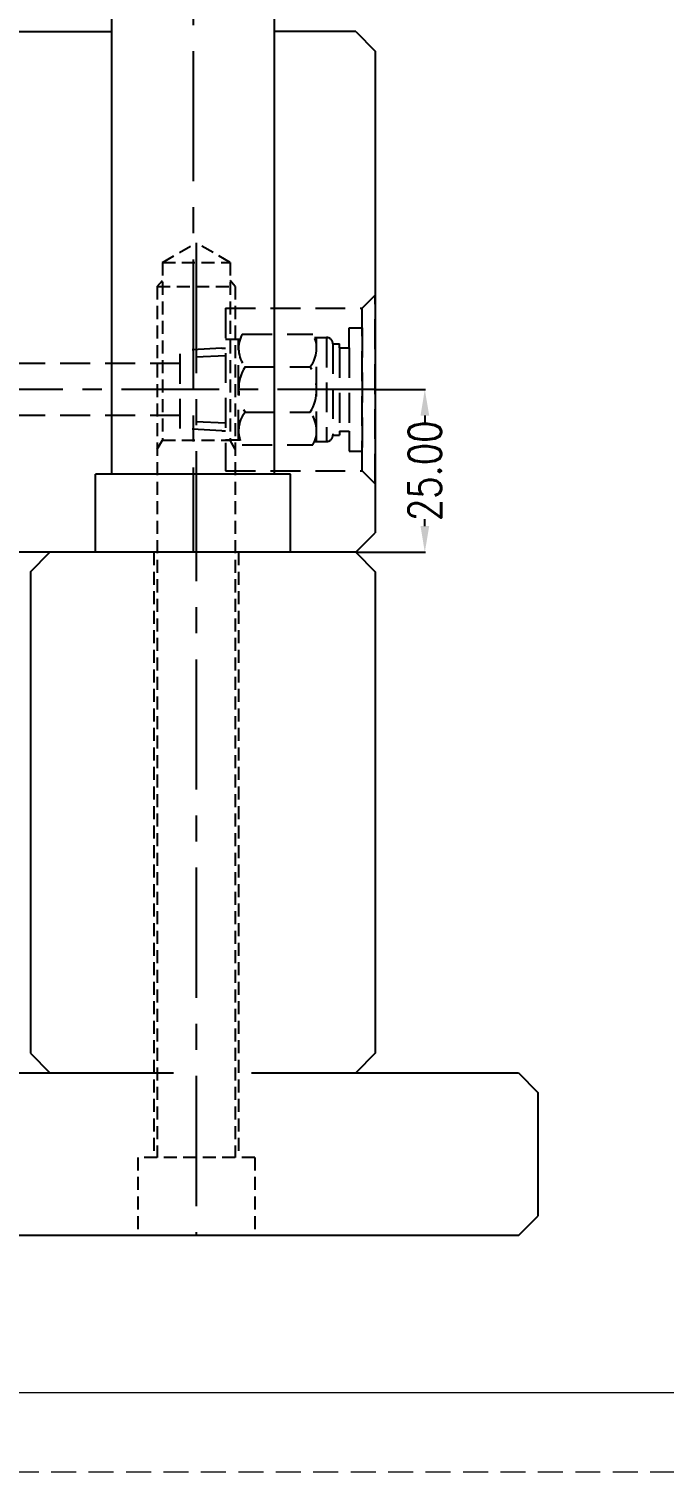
# Model space of a CAD drawing. Header units: millimetres. Extents: x 30214 to 31354, y -22640 to -21834.
# Drawn here: x 30863.5 to 30961.2, y -22640.3 to -22418.6 of the extents above; entities that cross this region are included whole.
import ezdxf

# ---------------------------------------------------------------- set-up
doc = ezdxf.new("R2010")
doc.units = ezdxf.units.MM
doc.header["$LTSCALE"] = 8
for name, pattern in [('CENTER', [2, 1.25, -0.25, 0.25, -0.25]), ('DASHED', [0.75, 0.5, -0.25]), ('HIDDEN', [0.375, 0.25, -0.125])]:
    doc.linetypes.add(name, pattern=pattern)
doc.layers.get('DEFPOINTS').update_dxf_attribs({"color": 6})
doc.layers.add('CL', color=1, linetype='Continuous')
doc.layers.add('WT', color=4, linetype='Continuous')
doc.layers.add('dim', color=3, linetype='Continuous', lineweight=15)
doc.layers.add('MBOM-ASSIS-LAYER', color=71, linetype='Continuous', lineweight=9)
doc.styles.get("Standard").update_dxf_attribs({"font": 'txt.shx', "width": 0.8, "bigfont": 'chineset.shx'})
doc.dimstyles.new('副本副本ISO-25', dxfattribs={"dimtxt": 5, "dimasz": 4, "dimexe": 0.1, "dimexo": 0.1, "dimgap": 0.1, "dimtad": 0, "dimzin": 1, "dimdsep": 46, "dimtxsty": 'Standard', "dimcen": 0, "dimclrd": 3, "dimclre": 3, "dimclrt": 3, "dimadec": 1, "dimazin": 0, "dimtfac": 1, "dimtofl": 0, "dimtmove": 0, "dimatfit": 0, "dimfxl": 0, "dimarcsym": 0})

# ---------------------------------------------------------------- blocks, each defined once
blk = doc.blocks.new('20100617.142056')
at = {"layer": 'MBOM-ASSIS-LAYER'}
blk.add_line((-12.7, 12.7), (-1176.3, 12.7), dxfattribs=at)
at = {"layer": 'MBOM-ASSIS-LAYER', "linetype": 'DASHED'}
blk.add_line((0, 0), (-1189, 0), dxfattribs=at)
blk = doc.blocks.new('*D27482')
at = {"layer": 'DEFPOINTS', "color": 0}
for p in [(30916.77, -22473.98), (30924.39, -22473.98), (30913.77, -22498.98)]:
    blk.add_point(p, dxfattribs=at)
at = {"layer": 'dim', "color": 3, "lineweight": -2}
for p, q in [((30916.87, -22473.98), (30924.49, -22473.98)), ((30924.39, -22477.98), (30924.39, -22479.05)), ((30924.39, -22494.98), (30924.39, -22493.91)), ((30913.87, -22498.98), (30924.49, -22498.98))]:
    blk.add_line(p, q, dxfattribs=at)
at = {"layer": 'dim', "color": 3}
for points in [[(30925.06, -22477.98), (30923.73, -22477.98), (30924.39, -22473.98)], [(30923.73, -22494.98), (30925.06, -22494.98), (30924.39, -22498.98)]]:
    blk.add_solid(points, dxfattribs=at)
at = {"layer": 'dim', "color": 3, "insert": (30924.39, -22486.48), "char_height": 5, "attachment_point": 5, "rotation": 90}
blk.add_mtext('25.00', dxfattribs=at)
blk = doc.blocks.new('20160903.151524')
at = {"layer": 'WT', "color": 125, "linetype": 'HIDDEN', "ltscale": 2.3}
for p, q in [((-6.35, 23.56), (-6.01, 30)), ((-6.01, 30), (6.01, 30)), ((-5.19, 23), (-4.82, 30)), ((5.19, 23), (4.82, 30)), ((6.35, 23.56), (6.01, 30)), ((12.5, 23), (-12.5, 23)), ((-12.5, 23), (-12.5, 2)), ((-7.75, 23), (-7.75, 20.77)), ((-6.35, 23.56), (-6.35, 23)), ((6.35, 23.56), (6.35, 23)), ((7.75, 23), (7.75, 20.77)), ((12.5, 23), (12.5, 2)), ((-8.5, 20.43), (-8.5, 9.57)), ((-7.75, 21), (7.75, 21)), ((-3.5, 20.01), (-3.5, 9.99)), ((3.5, 20.01), (3.5, 9.99)), ((8.5, 20.43), (8.5, 9.57)), ((-8, 9.33), (-8, 7.51)), ((-8, 9), (8, 9)), ((8, 9.33), (8, 7.51)), ((8, 7.51), (-8, 7.51)), ((7, 6.51), (-7, 6.51)), ((-7, 6.51), (-7, 5.51)), ((-6.4, 5.51), (-7, 5.51)), ((-6.4, 5.51), (-7, 5.51)), ((6.4, 5.51), (-6.4, 5.51)), ((-6.4, 5.51), (-6.4, 4.01)), ((6.4, 5.51), (6.4, 4.01)), ((6.4, 5.51), (7, 5.51)), ((6.4, 5.51), (7, 5.51)), ((7, 6.51), (7, 5.51)), ((-9.5, 4.01), (-9.5, 2)), ((-6.4, 4.01), (-9.5, 4.01)), ((6.4, 4.01), (-6.4, 4.01)), ((6.4, 4.01), (9.5, 4.01)), ((9.5, 4.01), (9.5, 2)), ((-12.5, 2), (-14.5, 0)), ((-14.5, 0), (14.5, 0)), ((-12.5, 2), (12.5, 2)), ((9.5, 2), (-9.5, 2)), ((12.5, 2), (14.5, 0))]:
    blk.add_line(p, q, dxfattribs=at)
at = {"layer": 'WT', "color": 125, "linetype": 'CENTER', "ltscale": 1.5}
blk.add_line((0, 0), (0, 30), dxfattribs=at)
at = {"layer": 'WT', "color": 125, "linetype": 'HIDDEN', "ltscale": 2.3}
for centre, radius, start, end in [((-6.32, 16.53), 4.47, 50.9817, 119.248), ((0, 14.34), 6.66, 58.3016, 121.6984), ((6.32, 16.53), 4.47, 60.752, 129.0183), ((-6.32, 13.47), 4.47, 240.752, 309.0183), ((0, 15.66), 6.66, 238.3016, 301.6984), ((6.32, 13.47), 4.47, 230.9817, 299.248), ((-7, 7.51), 1, 180, 270), ((7, 7.51), 1, 270, 0)]:
    blk.add_arc(centre, radius, start, end, dxfattribs=at)

msp = doc.modelspace()

# ---------------------------------------------------------------- linework, layer by layer
for p, q in [((30876.266, -22486.98), (30876.266, -22357.98)), ((30901.266, -22486.98), (30901.266, -22357.98)), ((30846.766, -22418.98), (30876.266, -22418.98)), ((30913.766, -22418.98), (30901.266, -22418.98)), ((30913.766, -22418.98), (30916.766, -22421.98)), ((30916.766, -22421.98), (30916.766, -22495.98)), ((30903.766, -22486.98), (30873.766, -22486.98)), ((30873.766, -22498.98), (30873.766, -22486.98)), ((30903.766, -22498.98), (30903.766, -22486.98)), ((30913.766, -22498.98), (30916.766, -22495.98)), ((30888.766, -22498.98), (30838.766, -22498.98)), ((30863.766, -22501.98), (30866.766, -22498.98)), ((30913.766, -22498.98), (30871.766, -22498.98)), ((30913.766, -22498.98), (30916.766, -22501.98)), ((30863.766, -22501.98), (30863.766, -22575.98)), ((30916.766, -22501.98), (30916.766, -22575.98)), ((30863.766, -22575.98), (30866.766, -22578.98)), ((30916.766, -22575.98), (30913.766, -22578.98)), ((30624.766, -22578.98), (30885.766, -22578.98)), ((30897.766, -22578.98), (30938.766, -22578.98)), ((30938.766, -22578.98), (30941.766, -22581.98)), ((30941.766, -22581.98), (30941.766, -22600.98)), ((30938.766, -22603.98), (30941.766, -22600.98)), ((30938.766, -22603.98), (30776.766, -22603.98))]:
    msp.add_line(p, q)
at = {"linetype": 'HIDDEN'}
for p, q in [((30884.066, -22454.449), (30889.266, -22451.447)), ((30894.466, -22454.449), (30889.266, -22451.447)), ((30884.066, -22454.449), (30894.466, -22454.449)), ((30884.066, -22454.449), (30884.066, -22481.777)), ((30894.466, -22454.449), (30894.466, -22481.777)), ((30883.266, -22458.15), (30884.066, -22457.25)), ((30883.266, -22458.15), (30895.266, -22458.15)), ((30883.266, -22458.15), (30883.266, -22591.98)), ((30895.266, -22458.15), (30894.466, -22457.25)), ((30895.266, -22458.15), (30895.266, -22591.98)), ((30883.266, -22483.162), (30884.066, -22481.777)), ((30884.066, -22481.777), (30894.466, -22481.777)), ((30895.266, -22483.162), (30894.466, -22481.777)), ((30882.766, -22498.98), (30882.766, -22591.98)), ((30895.766, -22498.98), (30895.766, -22591.98)), ((30898.266, -22591.98), (30880.266, -22591.98)), ((30880.266, -22591.98), (30880.266, -22603.98)), ((30898.266, -22591.98), (30898.266, -22603.98))]:
    msp.add_line(p, q, dxfattribs=at)
at = {"layer": 'CL', "color": 0, "linetype": 'CENTER', "ltscale": 2}
for p, q in [((30888.766, -22357.98), (30888.766, -22498.98)), ((30889.266, -22451.447), (30889.266, -22603.98))]:
    msp.add_line(p, q, dxfattribs=at)
at = {"layer": 'WT', "color": 125, "linetype": 'HIDDEN', "ltscale": 2.3}
for p, q in [((30886.766, -22469.98), (30838.766, -22469.98)), ((30886.766, -22477.98), (30832.766, -22477.98))]:
    msp.add_line(p, q, dxfattribs=at)
at = {"layer": 'WT', "color": 125, "linetype": 'CENTER', "ltscale": 1.5}
msp.add_line((30916.766, -22473.98), (30834.766, -22473.98), dxfattribs=at)

# ---------------------------------------------------------------- block references
at = {"layer": 'MBOM-ASSIS-LAYER', "xscale": 0.9590438128709551, "yscale": 0.9590438128709551, "zscale": 0.9590438128709551}
msp.add_blockref('20100617.142056', (31354.161, -22640.336), dxfattribs=at)
at = {"layer": 'WT', "rotation": 90.00000000000001}
msp.add_blockref('20160903.151524', (30916.766, -22473.98), dxfattribs=at)

# ---------------------------------------------------------------- dimensions: what is measured, and where the dimension line sits
at = {"layer": 'dim'}
dim = msp.add_linear_dim(base=(30924.393, -22473.98), p1=(30913.766, -22498.98), p2=(30916.766, -22473.98), angle=90, dimstyle='副本副本ISO-25', dxfattribs=at)
dim.commit()
dim.dimension.update_dxf_attribs({"geometry": '*D27482', "text_midpoint": (30924.393, -22486.48)})

doc.saveas('drawing.dxf')
